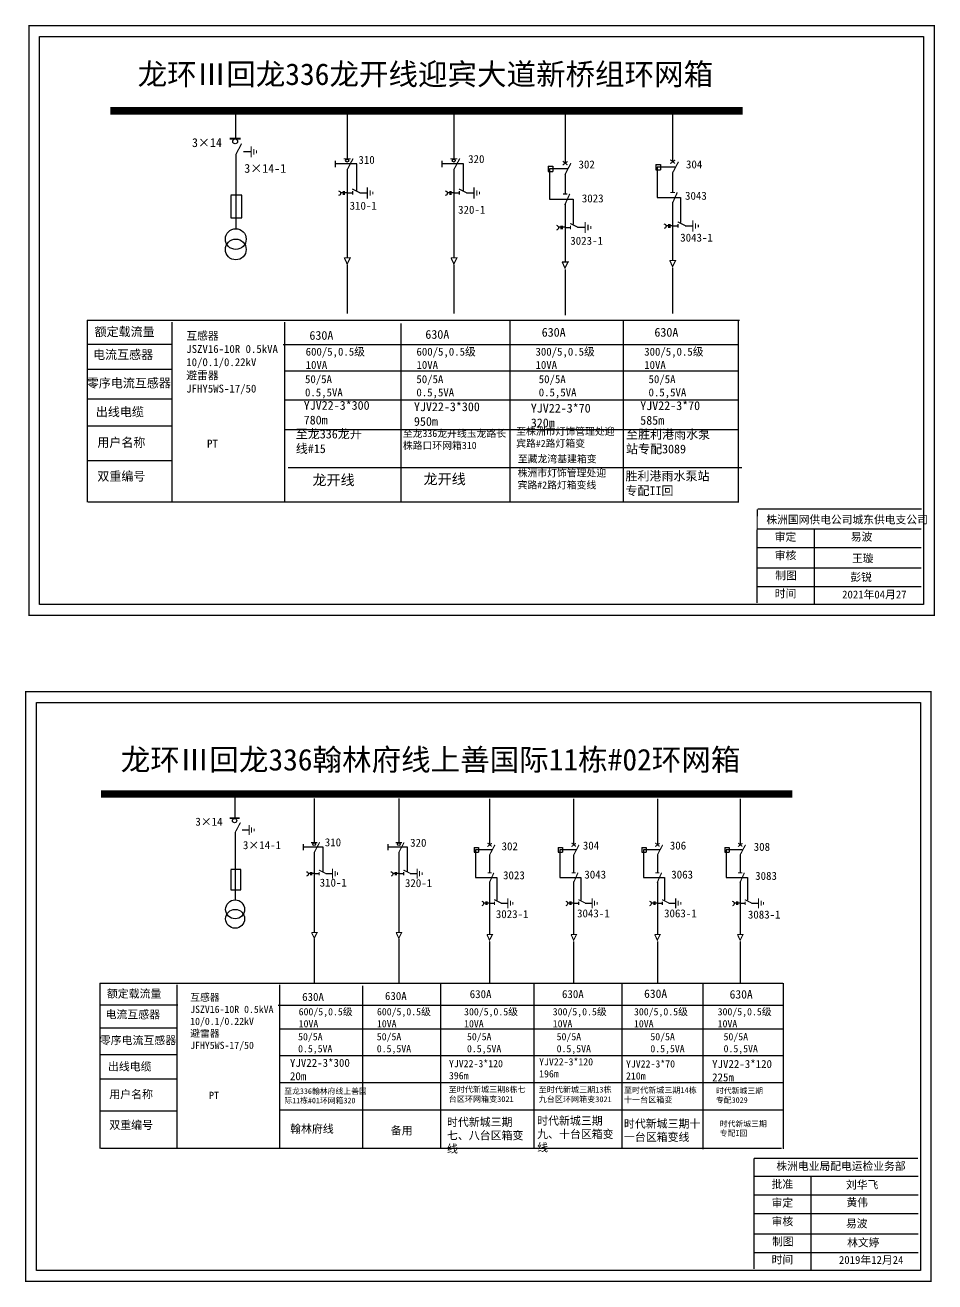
# Model space of a CAD drawing. Header units: millimetres. Extents: x 10 to 4794, y -213 to 2738.
# Drawn here: x 1048.1 to 1174.2, y 1637.5 to 1811.7 of the extents above; entities that cross this region are included whole.
import ezdxf

# ---------------------------------------------------------------- set-up
doc = ezdxf.new("R2010")
doc.units = ezdxf.units.MM
doc.linetypes.add('ACAD_ISO02W100', pattern=[15, 12, -3])
doc.linetypes.add('CENTER', pattern=[50.8, 31.75, -6.35, 6.35, -6.35])
doc.layers.add('2', color=7, linetype='Continuous')
doc.styles.add('hztxt_txtstyle_0.00_0_0', font='simkai.ttf')
doc.styles.add('hztxt_txtstyle_2.70_0_0', font='simkai.ttf', dxfattribs={"height": 2.7})
doc.styles.add('KaiTi_txtstyle_0.78_0_0', font='simkai.ttf', dxfattribs={"height": 0.77659})
doc.styles.add('KaiTi_txtstyle_1.11_0_0', font='simkai.ttf', dxfattribs={"height": 1.109414})
doc.styles.add('SimSun_txtstyle_1.09_0_0', font='', dxfattribs={"height": 1.0944})
doc.styles.add('字体', font='', dxfattribs={"height": 2.5})
doc.styles.get('SimSun_txtstyle_1.09_0_0').set_extended_font_data('SimSun')
doc.styles.get('字体').set_extended_font_data('SimSun')

# ---------------------------------------------------------------- blocks, each defined once
blk = doc.blocks.new('JD')
for points in [[(-2, 0.2), (-2, -0.2), (2, 0.2), (2, -0.2)], [(1, -1.2), (1, -0.8), (-1, -1.2), (-1, -0.8)], [(-0.5, -1.8), (-0.5, -2.2), (0.5, -1.8), (0.5, -2.2)]]:
    blk.add_trace(points)

msp = doc.modelspace()

# ---------------------------------------------------------------- linework, layer by layer
at = {"color": 0}
for p, q in [((1077.31, 1799.62), (1077.31, 1796)), ((1092.78, 1799.91), (1092.78, 1793.18)), ((1107.56, 1799.91), (1107.56, 1793.18)), ((1122.98, 1799.6), (1122.98, 1792.54)), ((1137.89, 1799.81), (1137.89, 1792.75)), ((1077.33, 1793.76), (1077.33, 1783.5)), ((1078.41, 1794.17), (1079.44, 1794.17)), ((1092.78, 1791.69), (1092.78, 1779.47)), ((1107.56, 1791.69), (1107.56, 1779.47)), ((1120.63, 1792.16), (1121.29, 1792.16)), ((1120.63, 1792.16), (1120.63, 1791.43)), ((1120.63, 1791.43), (1121.29, 1791.43)), ((1121.29, 1792.16), (1121.29, 1791.43)), ((1122.98, 1791.04), (1122.98, 1788.32)), ((1135.55, 1792.37), (1136.21, 1792.37)), ((1135.55, 1792.37), (1135.55, 1791.64)), ((1135.55, 1791.64), (1136.21, 1791.64)), ((1136.21, 1792.37), (1136.21, 1791.64)), ((1137.89, 1791.25), (1137.89, 1788.53)), ((1092.78, 1788.44), (1093.54, 1788.44)), ((1094.53, 1788.46), (1095.56, 1788.46)), ((1107.56, 1788.44), (1108.32, 1788.44)), ((1109.32, 1788.46), (1110.35, 1788.46)), ((1122.98, 1786.96), (1122.98, 1778.92)), ((1137.89, 1787.17), (1137.89, 1779.13)), ((1137.89, 1783.87), (1138.65, 1783.87)), ((1139.64, 1783.89), (1140.68, 1783.89)), ((1122.98, 1783.66), (1123.74, 1783.66)), ((1124.73, 1783.68), (1125.77, 1783.68)), ((1068.57, 1767.41), (1056.8, 1767.41)), ((1068.53, 1763.95), (1056.75, 1763.95)), ((1068.53, 1759.86), (1056.75, 1759.86)), ((1068.49, 1756.13), (1056.71, 1756.13)), ((1068.53, 1751.28), (1056.75, 1751.28)), ((1077.23, 1705.11), (1077.23, 1701.82)), ((1088.21, 1704.51), (1088.21, 1698.4)), ((1099.93, 1704.51), (1099.93, 1698.4)), ((1112.52, 1704.47), (1112.52, 1698.06)), ((1124.18, 1704.47), (1124.18, 1698.06)), ((1135.78, 1704.47), (1135.78, 1698.06)), ((1147.25, 1704.47), (1147.25, 1698.06)), ((1077.24, 1699.79), (1077.24, 1690.46)), ((1078.23, 1700.16), (1079.17, 1700.16)), ((1088.21, 1697.03), (1088.21, 1685.93)), ((1099.93, 1697.03), (1099.93, 1685.93)), ((1110.39, 1697.71), (1110.99, 1697.71)), ((1110.39, 1697.71), (1110.39, 1697.05)), ((1110.39, 1697.05), (1110.99, 1697.05)), ((1110.99, 1697.71), (1110.99, 1697.05)), ((1122.05, 1697.71), (1122.65, 1697.71)), ((1122.05, 1697.71), (1122.05, 1697.05)), ((1122.05, 1697.05), (1122.65, 1697.05)), ((1122.65, 1697.71), (1122.65, 1697.05)), ((1133.64, 1697.71), (1134.24, 1697.71)), ((1133.64, 1697.71), (1133.64, 1697.05)), ((1133.64, 1697.05), (1134.24, 1697.05)), ((1134.24, 1697.71), (1134.24, 1697.05)), ((1145.12, 1697.71), (1145.72, 1697.71)), ((1145.12, 1697.71), (1145.12, 1697.05)), ((1145.12, 1697.05), (1145.72, 1697.05)), ((1145.72, 1697.71), (1145.72, 1697.05)), ((1112.52, 1696.7), (1112.52, 1694.22)), ((1124.18, 1696.7), (1124.18, 1694.22)), ((1135.78, 1696.7), (1135.78, 1694.22)), ((1147.25, 1696.7), (1147.25, 1694.22)), ((1088.21, 1694.09), (1088.9, 1694.09)), ((1089.81, 1694.1), (1090.75, 1694.1)), ((1099.93, 1694.09), (1100.62, 1694.09)), ((1101.53, 1694.1), (1102.47, 1694.1)), ((1112.52, 1692.98), (1112.52, 1685.68)), ((1124.18, 1692.98), (1124.18, 1685.68)), ((1135.78, 1692.98), (1135.78, 1685.68)), ((1147.25, 1692.98), (1147.25, 1685.68)), ((1112.52, 1689.98), (1113.21, 1689.98)), ((1114.11, 1690), (1115.05, 1690)), ((1124.18, 1689.98), (1124.87, 1689.98)), ((1125.77, 1690), (1126.71, 1690)), ((1135.78, 1689.98), (1136.47, 1689.98)), ((1137.37, 1690), (1138.31, 1690)), ((1147.25, 1689.98), (1147.94, 1689.98)), ((1148.85, 1690), (1149.79, 1690)), ((1069.29, 1675.83), (1058.58, 1675.83)), ((1069.25, 1672.68), (1058.54, 1672.68)), ((1069.25, 1668.97), (1058.54, 1668.97)), ((1069.21, 1665.58), (1058.5, 1665.58)), ((1069.25, 1661.17), (1058.54, 1661.17))]:
    msp.add_line(p, q, dxfattribs=at)
at = {"color": 0, "linetype": 'ACAD_ISO02W100'}
for p, q in [((1123.31, 1791.78), (1120.84, 1791.78)), ((1120.84, 1791.78), (1120.84, 1787.59)), ((1138.22, 1791.99), (1135.76, 1791.99)), ((1135.76, 1791.99), (1135.76, 1787.8)), ((1120.84, 1787.59), (1124.09, 1787.59)), ((1124.09, 1787.59), (1124.09, 1784.13)), ((1135.76, 1787.8), (1139.01, 1787.8)), ((1139.01, 1787.8), (1139.01, 1784.34)), ((1112.82, 1697.36), (1110.58, 1697.36)), ((1110.58, 1697.36), (1110.58, 1693.55)), ((1124.48, 1697.36), (1122.24, 1697.36)), ((1122.24, 1697.36), (1122.24, 1693.55)), ((1136.08, 1697.36), (1133.84, 1697.36)), ((1133.84, 1697.36), (1133.84, 1693.55)), ((1147.55, 1697.36), (1145.31, 1697.36)), ((1145.31, 1697.36), (1145.31, 1693.55)), ((1110.58, 1693.55), (1113.53, 1693.55)), ((1113.53, 1693.55), (1113.53, 1690.41)), ((1122.24, 1693.55), (1125.19, 1693.55)), ((1125.19, 1693.55), (1125.19, 1690.41)), ((1133.84, 1693.55), (1136.79, 1693.55)), ((1136.79, 1693.55), (1136.79, 1690.41)), ((1145.31, 1693.55), (1148.27, 1693.55)), ((1148.27, 1693.55), (1148.27, 1690.41))]:
    msp.add_line(p, q, dxfattribs=at)
at = {"color": 0, "linetype": 'CENTER'}
for p, q in [((1092.78, 1778.49), (1092.78, 1771.74)), ((1107.57, 1778.49), (1107.57, 1771.74)), ((1122.98, 1777.84), (1122.98, 1771.5)), ((1137.89, 1778.05), (1137.89, 1771.71)), ((1088.22, 1685.03), (1088.22, 1678.9)), ((1099.94, 1685.03), (1099.94, 1678.9)), ((1112.52, 1684.69), (1112.52, 1678.93)), ((1124.18, 1684.69), (1124.18, 1678.93)), ((1135.78, 1684.69), (1135.78, 1678.93)), ((1147.26, 1684.69), (1147.26, 1678.93))]:
    msp.add_line(p, q, dxfattribs=at)
at = {"color": 0, "linetype": 'Continuous'}
for p, q in [((1056.73, 1770.8), (1147.17, 1770.8)), ((1056.78, 1745.56), (1056.78, 1770.8)), ((1068.47, 1770.53), (1068.47, 1745.57)), ((1084.1, 1770.53), (1084.1, 1745.57)), ((1100.2, 1770.36), (1100.2, 1745.58)), ((1115.32, 1770.75), (1115.32, 1745.57)), ((1131.05, 1770.75), (1131.05, 1745.57)), ((1146.99, 1770.74), (1146.99, 1745.55)), ((1083.91, 1767.43), (1146.99, 1767.43)), ((1084.1, 1763.8), (1146.99, 1763.8)), ((1084.1, 1759.76), (1146.99, 1759.76)), ((1084.1, 1755.65), (1146.99, 1755.65)), ((1084.59, 1750.36), (1147.49, 1750.36)), ((1146.99, 1745.56), (1056.86, 1745.56)), ((1149.62, 1741.88), (1172.37, 1741.88)), ((1157.51, 1741.87), (1157.51, 1731.54)), ((1149.62, 1739.29), (1172.37, 1739.29)), ((1149.62, 1736.46), (1172.37, 1736.46)), ((1149.62, 1733.87), (1172.37, 1733.87)), ((1058.52, 1678.91), (1153.18, 1678.91)), ((1058.56, 1655.97), (1058.56, 1678.91)), ((1069.19, 1678.66), (1069.19, 1655.97)), ((1083.4, 1678.66), (1083.4, 1655.97)), ((1094.92, 1678.51), (1094.92, 1655.99)), ((1105.74, 1678.87), (1105.74, 1655.97)), ((1118.64, 1678.87), (1118.64, 1655.97)), ((1130.84, 1678.85), (1130.84, 1655.96)), ((1142.1, 1678.78), (1142.1, 1655.88)), ((1153.24, 1678.9), (1153.24, 1655.95)), ((1083.23, 1675.85), (1153.22, 1675.85)), ((1083.4, 1672.55), (1153.24, 1672.55)), ((1083.4, 1668.87), (1153.12, 1668.87)), ((1083.4, 1665.14), (1153.31, 1665.14)), ((1083.4, 1661.35), (1153.22, 1661.35)), ((1152.97, 1655.97), (1058.64, 1655.97)), ((1149.17, 1652.16), (1171.93, 1652.16)), ((1157.07, 1652.16), (1157.07, 1639.23)), ((1149.17, 1649.57), (1171.93, 1649.57)), ((1149.17, 1646.98), (1171.93, 1646.98)), ((1149.17, 1644.15), (1171.93, 1644.15)), ((1149.17, 1641.56), (1171.93, 1641.56))]:
    msp.add_line(p, q, dxfattribs=at)
at = {"color": 0, "linetype": 'Continuous', "const_width": 0.182}
for points in [[(1048.68, 1811.61), (1174.16, 1811.61), (1174.16, 1729.9), (1048.68, 1729.9)], [(1048.23, 1719.29), (1173.72, 1719.29), (1173.72, 1637.59), (1048.23, 1637.59)]]:
    msp.add_lwpolyline(points, close=True, dxfattribs=at)
at = {"color": 0, "linetype": 'Continuous'}
for points in [[(1050.15, 1810.13), (1172.68, 1810.13), (1172.68, 1731.38), (1050.15, 1731.38)], [(1049.71, 1717.81), (1172.24, 1717.81), (1172.24, 1639.06), (1049.71, 1639.06)]]:
    msp.add_lwpolyline(points, close=True, dxfattribs=at)
at = {"color": 0}
for points, const_width in [([(1059.93, 1799.82), (1147.61, 1799.82)], 1.1), ([(1076.48, 1795.95), (1078.02, 1795.95)], 0.261), ([(1077.33, 1793.72), (1078.15, 1795.28)], 0.165), ([(1092.29, 1793.16), (1093.26, 1793.16)], 0.165), ([(1092.78, 1791.64), (1093.6, 1793.21)], 0.165), ([(1107.08, 1793.16), (1108.05, 1793.16)], 0.165), ([(1107.56, 1791.64), (1108.39, 1793.21)], 0.165), ([(1122.66, 1792.3), (1123.33, 1792.8)], 0.165), ([(1122.67, 1792.84), (1123.32, 1792.31)], 0.165), ([(1122.98, 1791), (1123.8, 1792.56)], 0.165), ([(1137.58, 1792.5), (1138.25, 1793.01)], 0.165), ([(1137.58, 1793.05), (1138.23, 1792.52)], 0.165), ([(1137.89, 1791.21), (1138.71, 1792.77)], 0.165), ([(1093.49, 1788.99), (1094.59, 1788.44)], 0.165), ([(1108.28, 1788.99), (1109.38, 1788.44)], 0.165), ([(1093.54, 1788.7), (1093.54, 1788.19)], 0.165), ([(1108.32, 1788.7), (1108.32, 1788.19)], 0.165), ([(1122.68, 1788.28), (1123.29, 1788.28)], 0.165), ([(1122.94, 1786.76), (1123.64, 1788.31)], 0.165), ([(1137.59, 1788.49), (1138.21, 1788.49)], 0.165), ([(1137.86, 1786.97), (1138.55, 1788.52)], 0.165), ([(1123.7, 1784.21), (1124.79, 1783.66)], 0.165), ([(1123.74, 1783.91), (1123.74, 1783.4)], 0.165), ([(1138.61, 1784.42), (1139.71, 1783.87)], 0.165), ([(1138.65, 1784.12), (1138.65, 1783.61)], 0.165), ([(1092.37, 1779.45), (1093.21, 1779.45), (1092.78, 1778.6), (1092.38, 1779.47)], 0.165), ([(1107.16, 1779.45), (1108, 1779.45), (1107.57, 1778.6), (1107.17, 1779.47)], 0.165), ([(1122.57, 1778.87), (1123.41, 1778.87), (1122.98, 1778.02), (1122.58, 1778.89)], 0.165), ([(1137.49, 1779.08), (1138.32, 1779.08), (1137.89, 1778.23), (1137.5, 1779.09)], 0.165), ([(1058.64, 1705.11), (1154.48, 1705.11)], 0.998), ([(1076.48, 1701.77), (1077.88, 1701.77)], 0.238), ([(1077.24, 1699.75), (1077.99, 1701.17)], 0.15), ([(1088.21, 1697), (1088.96, 1698.42)], 0.15), ([(1099.93, 1697), (1100.68, 1698.42)], 0.15), ([(1087.77, 1698.38), (1088.65, 1698.38)], 0.15), ([(1099.49, 1698.38), (1100.37, 1698.38)], 0.15), ([(1112.23, 1697.83), (1112.84, 1698.29)], 0.15), ([(1112.24, 1698.33), (1112.83, 1697.85)], 0.15), ([(1112.52, 1696.66), (1113.27, 1698.08)], 0.15), ([(1123.9, 1698.33), (1124.49, 1697.85)], 0.15), ([(1123.89, 1697.83), (1124.5, 1698.29)], 0.15), ([(1124.18, 1696.66), (1124.93, 1698.08)], 0.15), ([(1135.5, 1698.33), (1136.08, 1697.85)], 0.15), ([(1135.49, 1697.83), (1136.1, 1698.29)], 0.15), ([(1135.78, 1696.66), (1136.52, 1698.08)], 0.15), ([(1146.97, 1697.83), (1147.58, 1698.29)], 0.15), ([(1146.97, 1698.33), (1147.56, 1697.85)], 0.15), ([(1147.25, 1696.66), (1148, 1698.08)], 0.15), ([(1088.87, 1694.58), (1089.86, 1694.09)], 0.15), ([(1088.9, 1694.32), (1088.9, 1693.86)], 0.15), ([(1100.58, 1694.58), (1101.58, 1694.09)], 0.15), ([(1100.62, 1694.32), (1100.62, 1693.86)], 0.15), ([(1112.25, 1694.18), (1112.81, 1694.18)], 0.15), ([(1112.49, 1692.8), (1113.12, 1694.21)], 0.15), ([(1123.91, 1694.18), (1124.46, 1694.18)], 0.15), ([(1124.15, 1692.8), (1124.78, 1694.21)], 0.15), ([(1135.51, 1694.18), (1136.06, 1694.18)], 0.15), ([(1135.74, 1692.8), (1136.37, 1694.21)], 0.15), ([(1146.98, 1694.18), (1147.54, 1694.18)], 0.15), ([(1147.22, 1692.8), (1147.85, 1694.21)], 0.15), ([(1113.17, 1690.48), (1114.17, 1689.98)], 0.15), ([(1113.21, 1690.21), (1113.21, 1689.75)], 0.15), ([(1124.83, 1690.48), (1125.83, 1689.98)], 0.15), ([(1124.87, 1690.21), (1124.87, 1689.75)], 0.15), ([(1136.43, 1690.48), (1137.43, 1689.98)], 0.15), ([(1136.47, 1690.21), (1136.47, 1689.75)], 0.15), ([(1147.91, 1690.48), (1148.9, 1689.98)], 0.15), ([(1147.94, 1690.21), (1147.94, 1689.75)], 0.15), ([(1087.85, 1685.91), (1088.61, 1685.91), (1088.22, 1685.14), (1087.85, 1685.92)], 0.15), ([(1099.56, 1685.91), (1100.33, 1685.91), (1099.94, 1685.14), (1099.57, 1685.92)], 0.15), ([(1112.15, 1685.63), (1112.91, 1685.63), (1112.52, 1684.86), (1112.16, 1685.64)], 0.15), ([(1123.81, 1685.63), (1124.57, 1685.63), (1124.18, 1684.86), (1123.82, 1685.64)], 0.15), ([(1135.41, 1685.63), (1136.17, 1685.63), (1135.78, 1684.86), (1135.42, 1685.64)], 0.15), ([(1146.88, 1685.63), (1147.65, 1685.63), (1147.26, 1684.86), (1146.89, 1685.64)], 0.15)]:
    msp.add_lwpolyline(points, dxfattribs=dict(at, const_width=const_width))
for points in [[(1091.12, 1792.91), (1091.12, 1792)], [(1105.9, 1792.91), (1105.9, 1792)], [(1076.67, 1788.08), (1076.67, 1785), (1078.2, 1785), (1078.2, 1788.12), (1076.67, 1788.12)], [(1092.22, 1788.45), (1091.88, 1788.45)], [(1092.22, 1788.68), (1092.22, 1788.18)], [(1092.38, 1788.68), (1092.38, 1788.18)], [(1092.77, 1788.45), (1092.38, 1788.45)], [(1107.01, 1788.45), (1106.66, 1788.45)], [(1107.01, 1788.68), (1107.01, 1788.18)], [(1107.16, 1788.68), (1107.16, 1788.18)], [(1107.56, 1788.45), (1107.16, 1788.45)], [(1122.42, 1783.9), (1122.42, 1783.4)], [(1122.58, 1783.9), (1122.58, 1783.4)], [(1137.34, 1783.87), (1136.99, 1783.87)], [(1137.34, 1784.11), (1137.34, 1783.61)], [(1137.49, 1784.11), (1137.49, 1783.61)], [(1137.89, 1783.87), (1137.49, 1783.87)], [(1122.42, 1783.67), (1122.08, 1783.67)], [(1122.98, 1783.67), (1122.58, 1783.67)], [(1086.7, 1698.15), (1086.7, 1697.32)], [(1098.42, 1698.15), (1098.42, 1697.32)], [(1076.65, 1694.62), (1076.65, 1691.82), (1078.04, 1691.82), (1078.04, 1694.65), (1076.65, 1694.65)], [(1087.71, 1694.09), (1087.39, 1694.09)], [(1087.71, 1694.3), (1087.71, 1693.85)], [(1087.85, 1694.3), (1087.85, 1693.85)], [(1088.21, 1694.09), (1087.85, 1694.09)], [(1099.43, 1694.09), (1099.11, 1694.09)], [(1099.43, 1694.3), (1099.43, 1693.85)], [(1099.57, 1694.3), (1099.57, 1693.85)], [(1099.93, 1694.09), (1099.57, 1694.09)], [(1112.02, 1689.99), (1111.7, 1689.99)], [(1112.02, 1690.2), (1112.02, 1689.74)], [(1112.16, 1690.2), (1112.16, 1689.74)], [(1112.52, 1689.99), (1112.16, 1689.99)], [(1123.67, 1689.99), (1123.36, 1689.99)], [(1123.67, 1690.2), (1123.67, 1689.74)], [(1123.81, 1690.2), (1123.81, 1689.74)], [(1124.18, 1689.99), (1123.81, 1689.99)], [(1135.27, 1689.99), (1134.96, 1689.99)], [(1135.27, 1690.2), (1135.27, 1689.74)], [(1135.41, 1690.2), (1135.41, 1689.74)], [(1135.77, 1689.99), (1135.41, 1689.99)], [(1146.75, 1689.99), (1146.43, 1689.99)], [(1146.75, 1690.2), (1146.75, 1689.74)], [(1146.89, 1690.2), (1146.89, 1689.74)], [(1147.25, 1689.99), (1146.89, 1689.99)]]:
    msp.add_lwpolyline(points, dxfattribs=at)
at = {"color": 0, "linetype": 'ACAD_ISO02W100'}
for points in [[(1094.13, 1788.7), (1094.13, 1792.46), (1091.12, 1792.46)], [(1108.91, 1788.7), (1108.91, 1792.46), (1105.9, 1792.46)], [(1089.44, 1694.32), (1089.44, 1697.73), (1086.7, 1697.73)], [(1101.16, 1694.32), (1101.16, 1697.73), (1098.42, 1697.73)]]:
    msp.add_lwpolyline(points, dxfattribs=at)
at = {"color": 0}
for points in [[(1091.58, 1788.73, -0.877934), (1091.59, 1788.07)], [(1106.37, 1788.73, -0.877934), (1106.38, 1788.07)], [(1121.78, 1783.95, -0.877934), (1121.79, 1783.28)], [(1136.69, 1784.16, -0.877934), (1136.71, 1783.49)], [(1087.13, 1694.35, -0.877934), (1087.14, 1693.74)], [(1098.84, 1694.35, -0.877934), (1098.86, 1693.74)], [(1111.43, 1690.25, -0.877934), (1111.44, 1689.64)], [(1123.09, 1690.25, -0.877934), (1123.1, 1689.64)], [(1134.69, 1690.25, -0.877934), (1134.7, 1689.64)], [(1146.16, 1690.25, -0.877934), (1146.18, 1689.64)]]:
    msp.add_lwpolyline(points, format="xyb", dxfattribs=at)
at = {"color": 0, "linetype": 'Continuous', "const_width": 0.182}
for points in [[(1149.62, 1744.56), (1149.6, 1731.59)], [(1149.67, 1744.63), (1172.42, 1744.63)], [(1149.17, 1654.64), (1149.16, 1639.27)], [(1149.17, 1654.64), (1171.93, 1654.64)]]:
    msp.add_lwpolyline(points, dxfattribs=at)
at = {"color": 0}
for centre, radius in [((1077.25, 1795.58), 0.335), ((1092.78, 1792.93), 0.211), ((1107.56, 1792.93), 0.211), ((1077.18, 1701.44), 0.305), ((1088.21, 1698.17), 0.192), ((1099.93, 1698.17), 0.192)]:
    msp.add_circle(centre, radius, dxfattribs=at)
at = {"layer": '2', "color": 0}
for centre, radius in [((1077.34, 1782.04), 1.44), ((1077.34, 1780.6), 1.44), ((1077.25, 1689.13), 1.31), ((1077.25, 1687.82), 1.31)]:
    msp.add_circle(centre, radius, dxfattribs=at)

# ---------------------------------------------------------------- block references
at = {"color": 0, "rotation": 90}
for p, xscale, yscale, zscale in [((1079.46, 1794.14), 0.3844120780054254, 0.3844120780054254, 0.3844120780054647), ((1095.58, 1788.43), 0.3844120780054254, 0.3844120780054254, 0.3844120780054647), ((1110.37, 1788.43), 0.3844120780054254, 0.3844120780054254, 0.3844120780054647), ((1125.78, 1783.65), 0.3844120780054254, 0.3844120780054254, 0.3844120780054647), ((1140.69, 1783.86), 0.3844120780054254, 0.3844120780054254, 0.3844120780054647), ((1079.18, 1700.13), 0.3494655254594363, 0.3494655254594363, 0.3494655254595134), ((1090.76, 1694.08), 0.3494655254594363, 0.3494655254594363, 0.3494655254595134), ((1102.48, 1694.08), 0.3494655254594363, 0.3494655254594363, 0.3494655254595134), ((1115.07, 1689.97), 0.3494655254594363, 0.3494655254594363, 0.3494655254595134), ((1126.73, 1689.97), 0.3494655254594363, 0.3494655254594363, 0.3494655254595134), ((1138.32, 1689.97), 0.3494655254594363, 0.3494655254594363, 0.3494655254595134), ((1149.8, 1689.97), 0.3494655254594363, 0.3494655254594363, 0.3494655254595134)]:
    msp.add_blockref('JD', p, dxfattribs=dict(at, xscale=xscale, yscale=yscale, zscale=zscale))

# ---------------------------------------------------------------- texts
at = {"color": 0, "linetype": 'Continuous'}
for s, height, style, p in [('3×14', 1.22, 'hztxt_txtstyle_2.70_0_0', (1071.27, 1794.8)), ('310', 1.109, 'hztxt_txtstyle_2.70_0_0', (1094.34, 1792.46)), ('320', 1.109, 'hztxt_txtstyle_2.70_0_0', (1109.55, 1792.58)), ('302', 1.109, 'hztxt_txtstyle_2.70_0_0', (1124.85, 1791.83)), ('304', 1.109, 'hztxt_txtstyle_2.70_0_0', (1139.75, 1791.84)), ('3×14-1', 1.22, 'hztxt_txtstyle_2.70_0_0', (1078.52, 1791.23)), ('3023', 1.109, 'hztxt_txtstyle_2.70_0_0', (1125.31, 1787.13)), ('3043', 1.109, 'hztxt_txtstyle_2.70_0_0', (1139.62, 1787.49)), ('310-1', 1.109, 'hztxt_txtstyle_2.70_0_0', (1093.12, 1786.11)), ('320-1', 1.109, 'hztxt_txtstyle_2.70_0_0', (1108.16, 1785.55)), ('3023-1', 1.109, 'hztxt_txtstyle_2.70_0_0', (1123.71, 1781.25)), ('3043-1', 1.109, 'hztxt_txtstyle_2.70_0_0', (1138.95, 1781.69)), ('龙环Ⅲ回龙336翰林府线上善国际11栋#02环网箱', 3, '字体', (1061.4, 1708.38, -0.05)), ('3×14', 1.109, 'hztxt_txtstyle_2.70_0_0', (1071.74, 1700.73)), ('3×14-1', 1.109, 'hztxt_txtstyle_2.70_0_0', (1078.33, 1697.48)), ('310', 1.109, 'hztxt_txtstyle_2.70_0_0', (1089.68, 1697.87)), ('320', 1.109, 'hztxt_txtstyle_2.70_0_0', (1101.51, 1697.81)), ('304', 1.109, 'hztxt_txtstyle_2.70_0_0', (1125.45, 1697.42)), ('306', 1.109, 'hztxt_txtstyle_2.70_0_0', (1137.51, 1697.42)), ('302', 1.109, 'hztxt_txtstyle_2.70_0_0', (1114.19, 1697.32)), ('308', 1.109, 'hztxt_txtstyle_2.70_0_0', (1149.14, 1697.24)), ('310-1', 1.109, 'hztxt_txtstyle_2.70_0_0', (1088.97, 1692.28)), ('320-1', 1.109, 'hztxt_txtstyle_2.70_0_0', (1100.79, 1692.22)), ('3023', 1.109, 'hztxt_txtstyle_2.70_0_0', (1114.39, 1693.3)), ('3043', 1.109, 'hztxt_txtstyle_2.70_0_0', (1125.66, 1693.4)), ('3063', 1.109, 'hztxt_txtstyle_2.70_0_0', (1137.71, 1693.4)), ('3083', 1.109, 'hztxt_txtstyle_2.70_0_0', (1149.34, 1693.22)), ('3023-1', 1.109, 'hztxt_txtstyle_2.70_0_0', (1113.39, 1687.92)), ('3043-1', 1.109, 'hztxt_txtstyle_2.70_0_0', (1124.65, 1688.02)), ('3063-1', 1.109, 'hztxt_txtstyle_2.70_0_0', (1136.71, 1688.02)), ('3083-1', 1.109, 'hztxt_txtstyle_2.70_0_0', (1148.33, 1687.85))]:
    msp.add_text(s, height=height, dxfattribs=dict(at, style=style)).set_placement(p)
at = {"color": 0, "linetype": 'Continuous', "attachment_point": 1}
for s, insert, char_height, width, style in [('龙环Ⅲ回龙336龙开线迎宾大道新桥组环网箱', (1063.74, 1806.4), 3, 85.7498, '字体'), ('{\\fSimSun|b0|i0|c134|p2;额定载流量}', (1057.77, 1769.8), 1.2204, 19.6738, 'hztxt_txtstyle_2.70_0_0'), ('\\A1;{\\fSimSun|b0|i0|c134|p2;互感器\\PJSZV16-10R 0.5kVA\\P10/0.1/0.22kV\\P避雷器\\PJFHY5WS-17/50}', (1070.48, 1769.19), 1.0983, 20.2524, 'hztxt_txtstyle_2.70_0_0'), ('{\\fSimSun|b0|i0|c134|p2;630A}', (1087.55, 1769.3), 1.2204, 19.6738, 'hztxt_txtstyle_2.70_0_0'), ('{\\fSimSun|b0|i0|c134|p2;630A}', (1103.62, 1769.44), 1.2204, 19.6738, 'hztxt_txtstyle_2.70_0_0'), ('{\\fSimSun|b0|i0|c134|p2;630A}', (1119.75, 1769.73), 1.2204, 19.6738, 'hztxt_txtstyle_2.70_0_0'), ('{\\fSimSun|b0|i0|c134|p2;630A}', (1135.37, 1769.73), 1.2204, 19.6738, 'hztxt_txtstyle_2.70_0_0'), ('{\\fSimSun|b0|i0|c134|p2;电流互感器}', (1057.56, 1766.63), 1.2204, 19.6738, 'hztxt_txtstyle_2.70_0_0'), ('\\A1;{\\fSimSun|b0|i0|c134|p2;600/5,0.5级\\P10VA}', (1087.03, 1766.98), 1.0983, 20.2524, 'hztxt_txtstyle_2.70_0_0'), ('\\A1;{\\fSimSun|b0|i0|c134|p2;600/5,0.5级\\P10VA}', (1102.39, 1766.98), 1.0983, 20.2524, 'hztxt_txtstyle_2.70_0_0'), ('\\A1;{\\fSimSun|b0|i0|c134|p2;300/5,0.5级\\P10VA}', (1118.89, 1766.98), 1.0983, 20.2524, 'hztxt_txtstyle_2.70_0_0'), ('\\A1;{\\fSimSun|b0|i0|c134|p2;300/5,0.5级\\P10VA}', (1133.96, 1766.98), 1.0983, 20.2524, 'hztxt_txtstyle_2.70_0_0'), ('{\\fSimSun|b0|i0|c134|p2;50/5A\\P0.5,5VA}', (1086.94, 1763.17), 1.0983, 19.6738, 'hztxt_txtstyle_2.70_0_0'), ('{\\fSimSun|b0|i0|c134|p2;50/5A\\P0.5,5VA}', (1102.38, 1763.17), 1.0983, 19.6738, 'hztxt_txtstyle_2.70_0_0'), ('{\\fSimSun|b0|i0|c134|p2;50/5A\\P0.5,5VA}', (1119.34, 1763.17), 1.0983, 19.6738, 'hztxt_txtstyle_2.70_0_0'), ('{\\fSimSun|b0|i0|c134|p2;50/5A\\P0.5,5VA}', (1134.56, 1763.17), 1.0983, 19.6738, 'hztxt_txtstyle_2.70_0_0'), ('{\\fSimSun|b0|i0|c134|p2;零序电流互感器}', (1056.69, 1762.69), 1.2204, 19.6738, 'hztxt_txtstyle_2.70_0_0'), ('YJV22-3*300\\P780m', (1086.76, 1759.6), 1.2204, 19.6738, 'hztxt_txtstyle_2.70_0_0'), ('YJV22-3*300\\P950m', (1102.04, 1759.41), 1.2204, 19.6738, 'hztxt_txtstyle_2.70_0_0'), ('YJV22-3*70\\P585m', (1133.41, 1759.56), 1.22, 19.6738, 'hztxt_txtstyle_2.70_0_0'), ('{\\fSimSun|b0|i0|c134|p2;出线电缆}', (1057.94, 1758.69), 1.2204, 19.6738, 'hztxt_txtstyle_2.70_0_0'), ('YJV22-3*70\\P320m', (1118.24, 1759.21), 1.22, 19.6738, 'hztxt_txtstyle_2.70_0_0'), ('{\\fSimSun|b0|i0|c134|p2;至\\C256;株洲市灯饰管理处迎宾路#2路灯箱变}', (1116.21, 1755.89), 1, 14.3343, 'hztxt_txtstyle_2.70_0_0'), ('{\\fSimSun|b0|i0|c134|p2;用户名称}', (1058.15, 1754.45), 1.2204, 19.6738, 'hztxt_txtstyle_2.70_0_0'), ('{\\fSimSun|b0|i0|c134|p2;PT}', (1073.36, 1754.24), 1.1026, 8.5785, 'hztxt_txtstyle_0.00_0_0'), ('{\\fSimSun|b0|i0|c134|p2;至龙336龙开线#15}', (1085.66, 1755.63), 1.2204, 10.5639, 'hztxt_txtstyle_2.70_0_0'), ('{\\fSimSun|b0|i0|c134|p2;至龙336龙开线玉龙路长株路口环网箱310}', (1100.5, 1755.6), 1, 14.3343, 'hztxt_txtstyle_2.70_0_0'), ('{\\fSimSun|b0|i0|c134|p2;\\C256;至胜利港雨水泵站专配3089}', (1131.44, 1755.59), 1.2204, 12.4278, 'hztxt_txtstyle_2.70_0_0'), ('{\\fSimSun|b0|i0|c134|p2;双重编号}', (1058.15, 1749.77), 1.2204, 19.6738, 'hztxt_txtstyle_2.70_0_0'), ('{\\fSimSun|b0|i0|c134|p2;\\C256;胜利港雨水泵站专配II回}', (1131.36, 1749.8), 1.2204, 12.4278, 'hztxt_txtstyle_2.70_0_0'), ('株洲国网供电公司城东供电支公司', (1150.89, 1743.7), 1.0944, 29.9201, '字体'), ('\\f\uffbfﾬￌﾣﾤ_GB2312|b0|i0|c134|p49;审定', (1152.06, 1741.31), 1.0944, 8.5588, '字体'), ('易波', (1162.6, 1741.33), 1.094, 8.5588, '字体'), ('\\f\uffbfﾬￌﾣﾤ_GB2312|b0|i0|c134|p49;审核', (1152.06, 1738.74), 1.0944, 8.5588, '字体'), ('王璇', (1162.77, 1738.33), 1.094, 8.5588, '字体'), ('\\f\uffbfﾬￌﾣﾤ_GB2312|b0|i0|c134|p49;制图', (1152.12, 1735.96), 1.0944, 8.5588, '字体'), ('彭锐', (1162.53, 1735.73), 1.094, 8.5588, '字体'), ('\\f\uffbfﾬￌﾣﾤ_GB2312|b0|i0|c134|p49;时间', (1152.06, 1733.45), 1.0944, 8.5588, '字体'), ('2021年04月27', (1161.39, 1733.32), 1.094, 16.0081, '字体'), ('{\\fSimSun|b0|i0|c134|p2;额定载流量}', (1059.47, 1678), 1.1094, 17.8852, 'hztxt_txtstyle_2.70_0_0'), ('\\A1;{\\fSimSun|b0|i0|c134|p2;互感器\\PJSZV16-10R 0.5kVA\\P10/0.1/0.22kV\\P避雷器\\PJFHY5WS-17/50}', (1071.02, 1677.44), 0.9985, 18.4113, 'hztxt_txtstyle_2.70_0_0'), ('{\\fSimSun|b0|i0|c134|p2;630A}', (1098.02, 1677.68), 1.1094, 17.8852, 'hztxt_txtstyle_2.70_0_0'), ('{\\fSimSun|b0|i0|c134|p2;630A}', (1109.77, 1677.94), 1.1094, 17.8852, 'hztxt_txtstyle_2.70_0_0'), ('{\\fSimSun|b0|i0|c134|p2;630A}', (1122.56, 1677.94), 1.1094, 17.8852, 'hztxt_txtstyle_2.70_0_0'), ('{\\fSimSun|b0|i0|c134|p2;630A}', (1133.94, 1678.03), 1.1757, 9.454, 'hztxt_txtstyle_0.00_0_0'), ('{\\fSimSun|b0|i0|c134|p2;630A}', (1145.8, 1677.94), 1.1757, 9.454, 'hztxt_txtstyle_0.00_0_0'), ('{\\fSimSun|b0|i0|c134|p2;630A}', (1086.54, 1677.55), 1.1094, 17.8852, 'hztxt_txtstyle_2.70_0_0'), ('{\\fSimSun|b0|i0|c134|p2;电流互感器}', (1059.28, 1675.12), 1.1094, 17.8852, 'hztxt_txtstyle_2.70_0_0'), ('\\A1;{\\fSimSun|b0|i0|c134|p2;600/5,0.5级\\P10VA}', (1086.06, 1675.44), 0.9985, 18.4113, 'hztxt_txtstyle_2.70_0_0'), ('\\A1;{\\fSimSun|b0|i0|c134|p2;600/5,0.5级\\P10VA}', (1096.91, 1675.44), 0.9985, 18.4113, 'hztxt_txtstyle_2.70_0_0'), ('\\A1;{\\fSimSun|b0|i0|c134|p2;300/5,0.5级\\P10VA}', (1108.99, 1675.44), 0.9985, 18.4113, 'hztxt_txtstyle_2.70_0_0'), ('\\A1;{\\fSimSun|b0|i0|c134|p2;300/5,0.5级\\P10VA}', (1121.28, 1675.44), 0.9985, 18.4113, 'hztxt_txtstyle_2.70_0_0'), ('\\A1;{\\fSimSun|b0|i0|c134|p2;300/5,0.5级\\P10VA}', (1132.54, 1675.44), 0.9985, 18.4113, 'hztxt_txtstyle_2.70_0_0'), ('\\A1;{\\fSimSun|b0|i0|c134|p2;300/5,0.5级\\P10VA}', (1144.14, 1675.44), 0.9985, 18.4113, 'hztxt_txtstyle_2.70_0_0'), ('{\\fSimSun|b0|i0|c134|p2;零序电流互感器}', (1058.49, 1671.54), 1.1094, 17.8852, 'hztxt_txtstyle_2.70_0_0'), ('{\\fSimSun|b0|i0|c134|p2;50/5A\\P0.5,5VA}', (1085.98, 1671.98), 0.9985, 17.8852, 'hztxt_txtstyle_2.70_0_0'), ('{\\fSimSun|b0|i0|c134|p2;50/5A\\P0.5,5VA}', (1096.89, 1671.98), 0.9985, 17.8852, 'hztxt_txtstyle_2.70_0_0'), ('{\\fSimSun|b0|i0|c134|p2;50/5A\\P0.5,5VA}', (1109.39, 1671.98), 0.9985, 7.3921, 'hztxt_txtstyle_2.70_0_0'), ('{\\fSimSun|b0|i0|c134|p2;50/5A\\P0.5,5VA}', (1121.82, 1671.98), 0.9985, 17.8852, 'hztxt_txtstyle_2.70_0_0'), ('{\\fSimSun|b0|i0|c134|p2;50/5A\\P0.5,5VA}', (1134.81, 1671.98), 0.9985, 17.8852, 'hztxt_txtstyle_2.70_0_0'), ('{\\fSimSun|b0|i0|c134|p2;50/5A\\P0.5,5VA}', (1144.96, 1671.98), 0.9985, 17.8852, 'hztxt_txtstyle_2.70_0_0'), ('{\\fSimSun|b0|i0|c134|p2;出线电缆}', (1059.62, 1667.9), 1.1094, 17.8852, 'hztxt_txtstyle_2.70_0_0'), ('{\\fSimSun|b0|i0|c134|p2;YJV22-3*300\\P20m}', (1084.85, 1668.41), 1.1094, 9.6671, 'hztxt_txtstyle_2.70_0_0'), ('{\\fSimSun|b0|i0|c134|p2;YJV22-3*120\\P396m}', (1106.89, 1668.25), 1, 9.6671, 'hztxt_txtstyle_2.70_0_0'), ('{\\fSimSun|b0|i0|c134|p2;YJV22-3*120\\P196m}', (1119.39, 1668.5), 1, 9.6671, 'hztxt_txtstyle_2.70_0_0'), ('{\\fSimSun|b0|i0|c134|p2;YJV22-3*70\\P210m}', (1131.43, 1668.21), 1, 9.6671, 'hztxt_txtstyle_2.70_0_0'), ('{\\fSimSun|b0|i0|c134|p2;用户名称}', (1059.81, 1664.05), 1.1094, 17.8852, 'hztxt_txtstyle_2.70_0_0'), ('{\\fSimSun|b0|i0|c134|p2;PT}', (1073.64, 1663.85), 1.0024, 7.7986, 'hztxt_txtstyle_0.00_0_0'), ('{\\fSimSun|b0|i0|c134|p2;至龙336翰林府线上善国际11栋#01环网箱320}', (1084.06, 1664.32), 0.7766, 11.836, 'hztxt_txtstyle_2.70_0_0'), ('{\\fSimSun|b0|i0|c134|p2;至时代新城三期8栋七台区环网箱变3021}', (1106.86, 1664.57), 0.8, 10.8687, 'hztxt_txtstyle_2.70_0_0'), ('{\\fSimSun|b0|i0|c134|p2;至时代新城三期13栋九台区环网箱变3021}', (1119.33, 1664.54), 0.8, 10.8687, 'hztxt_txtstyle_2.70_0_0'), ('{\\fSimSun|b0|i0|c134|p2;至时代新城三期14栋十一台区箱变}', (1131.15, 1664.48), 0.8, 10.8687, 'hztxt_txtstyle_2.70_0_0'), ('{\\fSimSun|b0|i0|c134|p2;时代新城三期七、八台区箱变线}', (1106.62, 1660.2), 1.1094, 11.5621, 'hztxt_txtstyle_2.70_0_0'), ('{\\fSimSun|b0|i0|c134|p2;时代新城三期九、十台区箱变线}', (1119.12, 1660.38), 1.1094, 11.5621, 'hztxt_txtstyle_2.70_0_0'), ('{\\fSimSun|b0|i0|c134|p2;时代新城三期十一台区箱变线}', (1131.15, 1659.97), 1.1094, 10.9619, 'hztxt_txtstyle_2.70_0_0'), ('{\\fSimSun|b0|i0|c134|p2;双重编号}', (1059.81, 1659.79), 1.1094, 17.8852, 'hztxt_txtstyle_2.70_0_0'), ('{\\fSimSun|b0|i0|c134|p2;翰林府线}', (1084.87, 1659.27), 1.1094, 17.8852, 'hztxt_txtstyle_2.70_0_0'), ('{\\fSimSun|b0|i0|c134|p2;备用}', (1098.83, 1659.03), 1.1094, 17.8852, 'hztxt_txtstyle_2.70_0_0'), ('株洲电业局配电运检业务部', (1152.28, 1654.09), 1.0944, 29.9201, '字体'), ('{\\fKaiTi_GB2312|b0|i0|c134|p49;批准}', (1151.62, 1651.59), 1.0944, 8.5588, '字体'), ('刘华飞', (1161.93, 1651.5), 1.094, 8.5588, '字体'), ('\\f\uffbfﾬￌﾣﾤ_GB2312|b0|i0|c134|p49;审定', (1151.62, 1649), 1.0944, 8.5588, '字体'), ('黄伟', (1161.99, 1649.06), 1.094, 8.5588, '字体'), ('\\f\uffbfﾬￌﾣﾤ_GB2312|b0|i0|c134|p49;审核', (1151.62, 1646.42), 1.0944, 8.5588, '字体'), ('易波', (1161.93, 1646.13), 1.094, 8.5588, '字体'), ('\\f\uffbfﾬￌﾣﾤ_GB2312|b0|i0|c134|p49;制图', (1151.68, 1643.64), 1.0944, 8.5588, '字体'), ('\\f\uffbfﾬￌﾣﾤ_GB2312|b0|i0|c134|p49;时间', (1151.62, 1641.13), 1.0944, 8.5588, '字体')]:
    msp.add_mtext(s, dxfattribs=dict(at, insert=insert, char_height=char_height, width=width, style=style))
at = {"linetype": 'Continuous', "insert": (1116.45, 1752.08), "char_height": 1, "width": 17.6892, "attachment_point": 1, "style": '字体'}
msp.add_mtext('至藏龙湾基建箱变', dxfattribs=at)
at = {"color": 0, "attachment_point": 1}
for s, insert, char_height, width in [('{\\fSimSun|b0|i0|c134|p2;龙开线}', (1087.97, 1749.36), 1.43, 17.776), ('{\\fSimSun|b0|i0|c134|p2;龙开线}', (1103.37, 1749.49), 1.43, 17.776), ('\\pt17;{\\fSimSun|b0|i0|c134|p2;\\C256;株洲市灯饰管理处迎宾路#2路灯箱变\\C0;线}', (1116.41, 1750.12), 1, 13.5655)]:
    msp.add_mtext(s, dxfattribs=dict(at, insert=insert, char_height=char_height, width=width))
at = {"color": 7, "linetype": 'Continuous', "attachment_point": 1}
for s, insert, char_height, width, style in [('{\\fSimSun|b0|i0|c134|p2;YJV22-3*120\\P225m}', (1143.37, 1668.25), 1.1094, 17.8852, 'KaiTi_txtstyle_1.11_0_0'), ('时代新城三期^J专配3029', (1143.91, 1664.38), 0.7766, 11.836, 'KaiTi_txtstyle_0.78_0_0'), ('时代新城三期^J专配I回', (1144.43, 1659.79), 0.7766, 11.836, 'KaiTi_txtstyle_0.78_0_0'), ('林文婷', (1162.09, 1643.49), 1.094, 8.5588, 'SimSun_txtstyle_1.09_0_0'), ('2019年12月24', (1160.95, 1641.08), 1.094, 16.0081, 'SimSun_txtstyle_1.09_0_0')]:
    msp.add_mtext(s, dxfattribs=dict(at, insert=insert, char_height=char_height, width=width, style=style))

doc.saveas('drawing.dxf')
